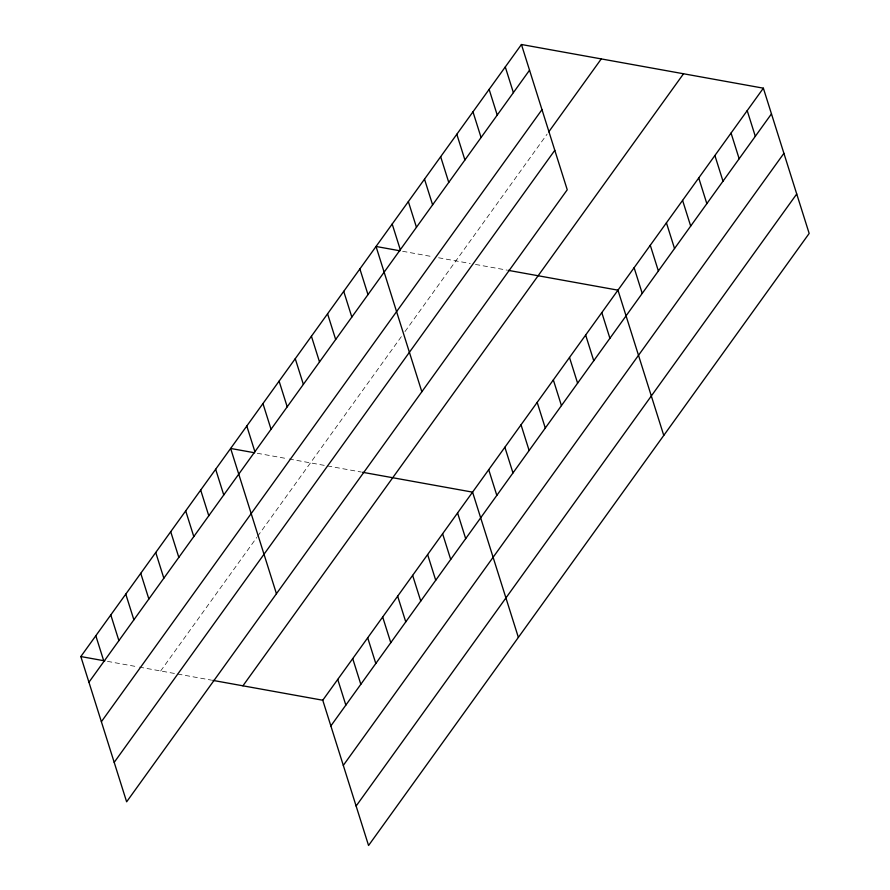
<?xml version="1.0" encoding="UTF-8"?>
<svg xmlns="http://www.w3.org/2000/svg" width="890" height="890" viewBox="0 0 890 890"><rect width="100%" height="100%" fill="white"/><g stroke="black" fill="none" stroke-linecap="round" stroke-linejoin="round"><path stroke-width="0.67" stroke-dasharray="4.45 3.34" d="M160.667 670.971L256.865 537.349M257.644 536.247L401.757 336.075M404.983 331.581L547.15 134.09M402.647 251.28L433.252 256.81M438.581 257.766L470.232 263.485M475.46 264.43L506.788 270.082M257.255 453.266L287.859 458.784M289.183 459.029L326.141 465.704M327.453 465.937L361.396 472.067M107.445 661.359L138.05 666.888M139.385 667.122L176.342 673.797M177.644 674.03L211.586 680.16"/><path stroke-width="1.33" d="M521.44 44.5L567.241 189.77L126.636 801.823L80.834 656.553L521.44 44.5L763.364 88.177L809.166 233.447L368.56 845.5L322.759 700.23L763.364 88.177M88.933 682.252L529.539 70.199M101.382 721.712L541.977 109.648M548.763 131.853L601.273 58.918M114.198 762.363L554.804 150.31M242.926 685.823L683.531 73.77M330.858 725.928L771.463 113.876M343.306 765.389L783.901 153.336M356.122 806.04L796.728 193.987M399.988 250.802L376.036 246.474L421.838 391.745M508.101 270.326L617.96 290.162L663.762 435.421M254.596 452.776L230.643 448.46L276.445 593.719M362.697 472.301L472.568 492.137L518.369 637.407M80.834 656.553L104.786 660.881M212.899 680.394L322.759 700.23M747.211 110.627L755.31 136.315M731.057 133.066L739.156 158.754M714.893 155.505L723.003 181.204M698.739 177.944L706.838 203.643M682.585 200.395L690.685 226.082M666.432 222.834L674.531 248.521M650.279 245.273L658.377 270.972M634.114 267.712L642.224 293.411M601.807 312.601L609.906 338.289M505.286 66.939L513.385 92.638M585.653 335.041L593.752 360.739M489.133 89.389L497.232 115.077M569.5 357.48L577.599 383.178M472.968 111.829L481.078 137.516M553.346 379.93L561.445 405.618M456.815 134.268L464.914 159.966M537.182 402.369L545.292 428.057M440.661 156.707L448.76 182.406M521.028 424.808L529.127 450.507M424.508 179.157L432.607 204.845M504.875 447.247L512.974 472.946M408.354 201.596L416.453 227.284M488.721 469.697L496.82 495.385M392.19 224.035L400.3 249.734M457.582 512.94L465.681 538.639M359.883 268.925L367.982 294.612M442.608 533.755L450.707 559.454M427.623 554.57L435.722 580.258M343.729 291.364L351.828 317.051M412.637 575.374L420.748 601.073M327.576 313.803L335.675 339.502M397.663 596.189L405.762 621.876M311.422 336.242L319.521 361.941M382.678 616.993L390.788 642.691M295.257 358.692L303.368 384.38M367.704 637.807L375.803 663.495M279.104 381.131L287.203 406.819M352.718 658.611L360.817 684.31M262.951 403.57L271.05 429.269M337.744 679.426L345.843 705.114M246.797 426.01L254.896 451.708M215.658 469.264L223.757 494.962M200.684 490.079L208.783 515.766M185.698 510.882L193.797 536.581M170.713 531.697L178.823 557.385M155.739 552.501L163.838 578.2M140.754 573.316L148.864 599.015M125.779 594.12L133.878 619.818M110.794 614.934L118.893 640.633M95.82 635.749L103.919 661.437"/></g></svg>
